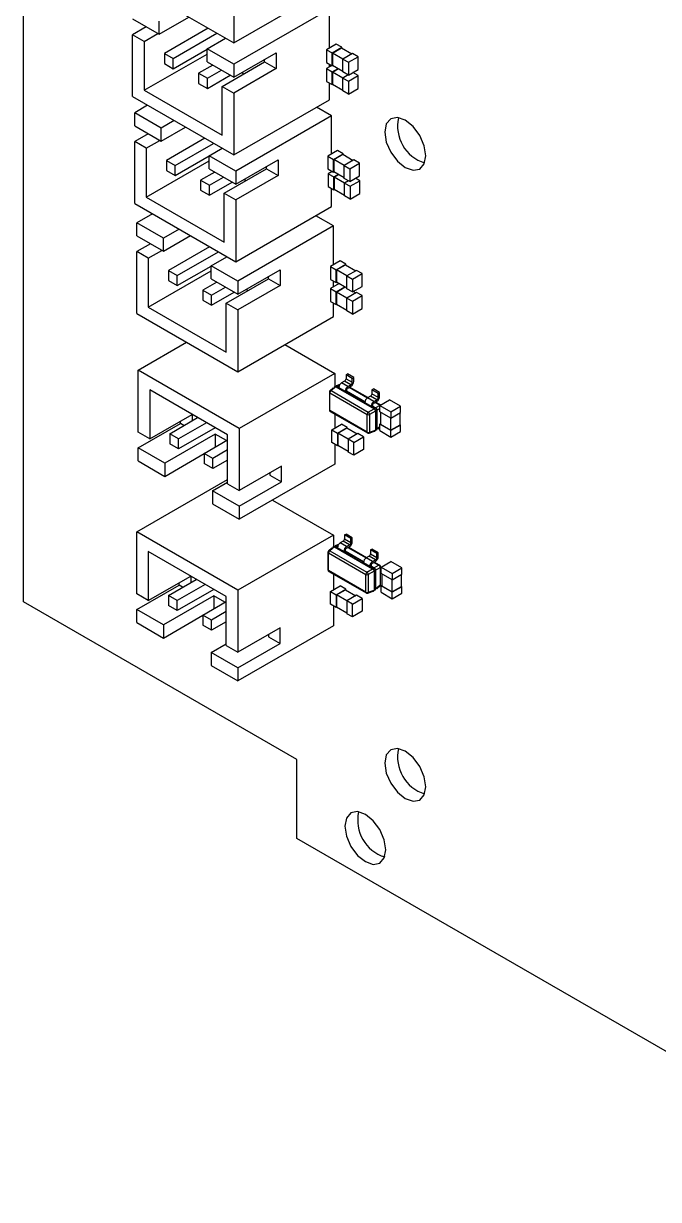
# Model space of a CAD drawing. Header units: millimetres. Extents: x -3 to 395, y 18 to 269.
# Drawn here: x 292.1 to 325, y 44 to 104.9 of the extents above; entities that cross this region are included whole.
import ezdxf

# ---------------------------------------------------------------- set-up
doc = ezdxf.new("R2010")
doc.units = ezdxf.units.MM

msp = doc.modelspace()

# ---------------------------------------------------------------- linework, layer by layer
at = {"color": 7, "linetype": 'Continuous', "lineweight": 25}
for p, q in [((292.124, 74.951), (292.124, 134.43)), ((297.77, 106.907), (303.002, 103.887)), ((303.002, 107.092), (303.002, 103.887)), ((303.002, 103.887), (307.952, 106.744)), ((307.952, 105.642), (303.002, 102.784)), ((307.952, 103.626), (307.952, 105.642)), ((297.77, 105.132), (299.149, 104.336)), ((298.477, 104.723), (297.77, 104.315)), ((299.149, 104.336), (300.687, 105.223)), ((299.149, 104.336), (299.149, 105.009)), ((297.77, 101.11), (297.77, 104.315)), ((298.371, 103.968), (297.77, 104.315)), ((298.371, 103.968), (299.078, 104.376)), ((301.684, 104.648), (299.417, 103.339)), ((299.87, 103.078), (302.136, 104.387)), ((301.623, 103.58), (302.578, 104.132)), ((298.371, 103.968), (298.371, 101.437)), ((299.87, 102.555), (301.623, 103.568)), ((303.002, 102.784), (301.623, 103.58)), ((301.623, 102.907), (301.623, 103.58)), ((308.306, 103.83), (307.803, 103.54)), ((307.803, 103.54), (307.803, 102.877)), ((307.803, 103.54), (308.09, 103.374)), ((308.09, 103.374), (308.593, 103.664)), ((308.108, 103.364), (308.575, 103.634)), ((308.593, 103.664), (308.306, 103.83)), ((308.575, 103.634), (309.115, 103.322)), ((308.593, 103.623), (308.593, 103.664)), ((298.371, 101.437), (301.623, 103.314)), ((299.417, 103.339), (299.87, 103.078)), ((299.417, 103.339), (299.417, 102.817)), ((299.87, 102.555), (299.87, 103.078)), ((301.623, 102.907), (303.002, 102.111)), ((302.401, 101.641), (304.593, 102.907)), ((303.002, 102.111), (305.194, 103.376)), ((304.593, 102.907), (304.593, 103.029)), ((304.593, 102.907), (305.194, 102.56)), ((305.194, 103.376), (305.194, 102.56)), ((308.09, 102.711), (308.09, 103.374)), ((308.647, 103.052), (308.108, 103.364)), ((308.108, 103.364), (308.108, 102.742)), ((309.15, 103.343), (308.647, 103.052)), ((308.647, 102.389), (308.647, 103.052)), ((308.647, 103.052), (308.934, 102.887)), ((308.934, 102.887), (309.437, 103.177)), ((308.934, 102.887), (308.934, 102.224)), ((309.437, 103.177), (309.15, 103.343)), ((309.437, 102.514), (309.437, 103.177)), ((299.417, 102.817), (299.87, 102.555)), ((301.913, 102.739), (301.185, 102.319)), ((301.185, 102.319), (301.638, 102.058)), ((301.185, 102.319), (301.185, 101.796)), ((301.638, 102.058), (302.366, 102.478)), ((303.002, 102.784), (303.002, 102.111)), ((305.194, 102.56), (303.002, 101.294)), ((303.426, 102.355), (303.532, 102.294)), ((307.803, 102.877), (308.09, 102.711)), ((308.077, 102.718), (307.803, 102.56)), ((307.803, 102.56), (307.803, 101.897)), ((307.803, 102.56), (308.09, 102.394)), ((307.952, 102.646), (307.952, 102.791)), ((308.125, 102.731), (308.09, 102.711)), ((308.09, 102.394), (308.4, 102.573)), ((308.09, 101.731), (308.09, 102.394)), ((308.108, 102.742), (308.647, 102.43)), ((308.108, 102.384), (308.417, 102.563)), ((308.647, 102.073), (308.108, 102.384)), ((308.108, 102.384), (308.108, 101.762)), ((308.934, 102.224), (308.647, 102.389)), ((308.934, 102.224), (309.437, 102.514)), ((309.437, 102.197), (309.163, 102.355)), ((301.185, 101.796), (301.638, 101.535)), ((301.638, 101.535), (302.819, 102.217)), ((301.638, 101.535), (301.638, 102.058)), ((307.803, 101.897), (308.09, 101.731)), ((307.952, 100.947), (307.952, 101.811)), ((308.125, 101.752), (308.09, 101.731)), ((308.108, 101.762), (308.647, 101.45)), ((308.922, 102.231), (308.647, 102.073)), ((308.647, 101.409), (308.647, 102.073)), ((308.647, 102.073), (308.934, 101.907)), ((308.934, 101.907), (309.437, 102.197)), ((308.934, 101.907), (308.934, 101.244)), ((309.437, 101.534), (309.437, 102.197)), ((297.77, 101.11), (303.002, 98.089)), ((298.371, 101.437), (302.401, 99.11)), ((302.401, 101.641), (303.002, 101.294)), ((302.401, 99.11), (302.401, 101.641)), ((303.002, 101.294), (303.002, 98.089)), ((308.934, 101.244), (308.647, 101.409)), ((308.934, 101.244), (309.437, 101.534)), ((298.548, 100.661), (297.876, 100.273)), ((303.002, 98.089), (307.952, 100.947)), ((308.058, 100.11), (307.28, 100.559)), ((299.255, 99.477), (297.876, 100.273)), ((297.876, 99.599), (297.876, 100.273)), ((299.926, 99.865), (299.255, 99.477)), ((308.058, 100.11), (303.108, 97.252)), ((308.058, 98.135), (308.058, 100.11)), ((297.876, 99.599), (299.255, 98.803)), ((299.255, 98.803), (300.51, 99.528)), ((299.255, 98.803), (299.255, 99.477)), ((298.583, 99.191), (297.876, 98.783)), ((297.876, 95.578), (297.876, 98.783)), ((298.477, 98.436), (297.876, 98.783)), ((298.477, 98.436), (299.184, 98.844)), ((301.507, 98.952), (299.523, 97.807)), ((299.976, 97.546), (301.96, 98.691)), ((298.477, 98.436), (298.477, 95.905)), ((299.976, 97.023), (301.73, 98.036)), ((301.73, 98.048), (302.401, 98.436)), ((303.108, 97.252), (301.73, 98.048)), ((301.73, 97.375), (301.73, 98.048)), ((308.376, 98.318), (307.874, 98.028)), ((307.874, 98.028), (307.874, 97.365)), ((307.874, 98.028), (308.161, 97.862)), ((308.161, 97.862), (308.663, 98.153)), ((308.178, 97.852), (308.646, 98.122)), ((308.663, 98.153), (308.376, 98.318)), ((308.646, 98.122), (309.185, 97.811)), ((308.663, 98.112), (308.663, 98.153)), ((298.477, 95.905), (301.73, 97.782)), ((299.523, 97.807), (299.976, 97.546)), ((299.523, 97.807), (299.523, 97.285)), ((299.976, 97.023), (299.976, 97.546)), ((303.108, 96.579), (305.3, 97.844)), ((304.699, 97.375), (304.699, 97.497)), ((305.3, 97.844), (305.3, 97.028)), ((308.161, 97.199), (308.161, 97.862)), ((308.718, 97.541), (308.178, 97.852)), ((308.178, 97.852), (308.178, 97.23)), ((309.221, 97.831), (308.718, 97.541)), ((308.718, 97.541), (309.005, 97.375)), ((308.718, 96.878), (308.718, 97.541)), ((309.005, 97.375), (309.508, 97.665)), ((309.508, 97.665), (309.221, 97.831)), ((309.508, 97.002), (309.508, 97.665)), ((299.523, 97.285), (299.976, 97.023)), ((302.02, 97.207), (301.291, 96.787)), ((301.73, 97.375), (303.108, 96.579)), ((301.744, 96.526), (302.472, 96.946)), ((302.507, 96.109), (304.699, 97.375)), ((303.108, 97.252), (303.108, 96.579)), ((305.3, 97.028), (303.108, 95.762)), ((303.532, 96.823), (303.638, 96.762)), ((304.699, 97.375), (305.3, 97.028)), ((307.874, 97.365), (308.161, 97.199)), ((308.095, 97.237), (307.891, 97.12)), ((307.891, 97.12), (307.891, 96.457)), ((307.891, 97.12), (308.179, 96.954)), ((308.058, 97.216), (308.058, 97.259)), ((308.196, 97.22), (308.161, 97.199)), ((308.178, 97.23), (308.718, 96.919)), ((308.179, 96.954), (308.418, 97.092)), ((308.179, 96.291), (308.179, 96.954)), ((308.196, 96.944), (308.435, 97.082)), ((308.736, 96.632), (308.196, 96.944)), ((308.196, 96.944), (308.196, 96.321)), ((309.005, 96.712), (308.718, 96.878)), ((309.005, 97.375), (309.005, 96.712)), ((309.005, 96.712), (309.508, 97.002)), ((309.526, 96.757), (309.304, 96.885)), ((301.291, 96.787), (301.744, 96.526)), ((301.291, 96.787), (301.291, 96.264)), ((301.291, 96.264), (301.744, 96.003)), ((301.744, 96.003), (302.925, 96.685)), ((301.744, 96.003), (301.744, 96.526)), ((307.891, 96.457), (308.179, 96.291)), ((308.058, 95.415), (308.058, 96.36)), ((308.214, 96.311), (308.179, 96.291)), ((308.196, 96.321), (308.736, 96.01)), ((308.939, 96.75), (308.736, 96.632)), ((308.736, 96.632), (309.023, 96.466)), ((308.736, 95.969), (308.736, 96.632)), ((309.023, 96.466), (309.526, 96.757)), ((309.023, 96.466), (309.023, 95.803)), ((309.526, 96.094), (309.526, 96.757)), ((298.477, 95.905), (302.507, 93.578)), ((302.507, 96.109), (303.108, 95.762)), ((302.507, 93.578), (302.507, 96.109)), ((303.108, 95.762), (303.108, 92.557)), ((309.023, 95.803), (308.736, 95.969)), ((309.023, 95.803), (309.526, 96.094)), ((297.876, 95.578), (303.108, 92.557)), ((298.795, 95.047), (297.982, 94.578)), ((303.108, 92.557), (308.058, 95.415)), ((299.361, 93.782), (297.982, 94.578)), ((297.982, 93.904), (297.982, 94.578)), ((308.164, 94.414), (303.214, 91.557)), ((308.164, 94.414), (307.245, 94.945)), ((308.164, 92.398), (308.164, 94.414)), ((297.982, 93.904), (299.361, 93.108)), ((300.174, 94.251), (299.361, 93.782)), ((299.361, 93.108), (300.757, 93.914)), ((299.361, 93.108), (299.361, 93.782)), ((298.689, 93.496), (297.982, 93.088)), ((298.583, 92.741), (299.29, 93.149)), ((301.755, 93.339), (299.629, 92.112)), ((297.982, 89.883), (297.982, 93.088)), ((298.583, 92.741), (297.982, 93.088)), ((298.583, 92.741), (298.583, 90.209)), ((300.082, 91.851), (302.207, 93.078)), ((301.836, 92.353), (302.649, 92.823)), ((308.518, 92.603), (308.015, 92.312)), ((308.805, 92.437), (308.518, 92.603)), ((298.583, 90.209), (301.836, 92.087)), ((299.629, 92.112), (300.082, 91.851)), ((299.629, 92.112), (299.629, 91.589)), ((300.082, 91.328), (301.836, 92.34)), ((303.214, 91.557), (301.836, 92.353)), ((301.836, 91.679), (301.836, 92.353)), ((303.214, 90.883), (305.406, 92.149)), ((305.406, 92.149), (305.406, 91.332)), ((308.015, 92.312), (308.015, 91.649)), ((308.015, 92.312), (308.302, 92.147)), ((308.302, 92.147), (308.805, 92.437)), ((308.302, 91.484), (308.302, 92.147)), ((308.32, 92.136), (308.787, 92.406)), ((308.859, 91.825), (308.32, 92.136)), ((308.32, 92.136), (308.32, 91.514)), ((308.787, 92.406), (309.327, 92.095)), ((308.805, 92.396), (308.805, 92.437)), ((309.362, 92.115), (308.859, 91.825)), ((309.146, 91.659), (309.649, 91.949)), ((309.649, 91.949), (309.362, 92.115)), ((309.649, 91.286), (309.649, 91.949)), ((299.629, 91.589), (300.082, 91.328)), ((300.082, 91.328), (300.082, 91.851)), ((302.126, 91.512), (301.397, 91.091)), ((301.836, 91.679), (303.214, 90.883)), ((302.613, 90.414), (304.805, 91.679)), ((303.214, 91.557), (303.214, 90.883)), ((305.406, 91.332), (303.214, 90.067)), ((304.805, 91.679), (304.805, 91.802)), ((304.805, 91.679), (305.406, 91.332)), ((308.015, 91.649), (308.302, 91.484)), ((308.466, 91.43), (308.015, 91.169)), ((308.164, 91.255), (308.164, 91.563)), ((308.337, 91.504), (308.302, 91.484)), ((308.32, 91.514), (308.859, 91.203)), ((308.859, 91.825), (309.146, 91.659)), ((308.859, 91.162), (308.859, 91.825)), ((309.146, 91.659), (309.146, 90.996)), ((301.397, 91.091), (301.85, 90.83)), ((301.397, 91.091), (301.397, 90.569)), ((301.85, 90.83), (302.578, 91.251)), ((301.85, 90.308), (303.031, 90.989)), ((301.85, 90.308), (301.85, 90.83)), ((303.638, 91.128), (303.744, 91.067)), ((308.015, 91.169), (308.015, 90.506)), ((308.015, 91.169), (308.302, 91.003)), ((308.302, 91.003), (308.753, 91.264)), ((308.302, 90.34), (308.302, 91.003)), ((308.32, 90.993), (308.771, 91.254)), ((308.859, 90.682), (308.32, 90.993)), ((308.32, 90.993), (308.32, 90.371)), ((309.146, 90.996), (308.859, 91.162)), ((309.362, 90.972), (308.859, 90.682)), ((309.146, 90.996), (309.649, 91.286)), ((309.146, 90.516), (309.649, 90.806)), ((309.198, 91.026), (309.327, 90.952)), ((309.649, 90.806), (309.362, 90.972)), ((309.649, 90.143), (309.649, 90.806)), ((298.583, 90.209), (302.613, 87.883)), ((301.397, 90.569), (301.85, 90.308)), ((302.613, 90.414), (303.214, 90.067)), ((302.613, 87.883), (302.613, 90.414)), ((308.015, 90.506), (308.302, 90.34)), ((308.164, 89.719), (308.164, 90.42)), ((308.337, 90.361), (308.302, 90.34)), ((308.32, 90.371), (308.859, 90.06)), ((308.859, 90.682), (309.146, 90.516)), ((308.859, 90.019), (308.859, 90.682)), ((309.146, 90.516), (309.146, 89.853)), ((309.146, 89.853), (309.649, 90.143)), ((297.982, 89.883), (303.214, 86.862)), ((303.214, 90.067), (303.214, 86.862)), ((303.214, 86.862), (308.164, 89.719)), ((309.146, 89.853), (308.859, 90.019)), ((298.053, 86.943), (300.563, 88.392)), ((305.654, 88.27), (308.235, 86.78)), ((298.053, 83.738), (298.053, 86.943)), ((303.285, 83.922), (298.053, 86.943)), ((308.235, 86.78), (303.285, 83.922)), ((308.235, 86.78), (308.235, 86.095)), ((308.815, 86.71), (308.885, 86.751)), ((309.14, 86.523), (308.815, 86.71)), ((308.815, 86.71), (308.815, 86.506)), ((308.815, 86.506), (309.14, 86.319)), ((309.211, 86.564), (308.885, 86.751)), ((309.14, 86.523), (309.211, 86.564)), ((309.14, 86.319), (309.14, 86.523)), ((309.211, 86.359), (309.211, 86.564)), ((302.684, 83.596), (298.654, 85.922)), ((298.654, 85.922), (298.654, 83.391)), ((308.155, 86.032), (307.986, 85.889)), ((308.284, 86.093), (308.044, 85.889)), ((308.044, 85.889), (309.967, 84.779)), ((308.292, 86.098), (308.284, 86.093)), ((308.284, 86.093), (310.264, 84.95)), ((308.292, 86.098), (308.355, 86.135)), ((308.501, 86.211), (308.307, 86.142)), ((308.362, 86.139), (308.355, 86.135)), ((308.443, 86.047), (308.769, 85.859)), ((308.443, 86.047), (308.443, 86.006)), ((308.769, 85.818), (308.443, 86.006)), ((308.744, 86.384), (308.585, 86.292)), ((308.91, 86.104), (308.585, 86.292)), ((309.069, 86.196), (308.744, 86.384)), ((308.839, 85.859), (308.769, 85.818)), ((308.769, 85.818), (308.769, 85.859)), ((308.839, 85.859), (308.839, 85.9)), ((308.91, 86.104), (309.069, 86.196)), ((308.91, 86.023), (309.069, 86.114)), ((309.947, 85.527), (309, 86.074)), ((310.158, 85.935), (310.229, 85.976)), ((310.483, 85.747), (310.158, 85.935)), ((310.158, 85.935), (310.158, 85.731)), ((310.554, 85.788), (310.229, 85.976)), ((307.951, 85.812), (307.951, 84.898)), ((307.98, 85.772), (309.904, 84.661)), ((307.98, 84.857), (307.98, 85.772)), ((309.787, 85.271), (310.112, 85.084)), ((309.787, 85.271), (309.787, 85.231)), ((310.112, 85.043), (309.787, 85.231)), ((310.088, 85.608), (309.928, 85.516)), ((310.254, 85.329), (309.928, 85.516)), ((310.413, 85.42), (310.088, 85.608)), ((310.158, 85.731), (310.483, 85.543)), ((310.254, 85.329), (310.413, 85.42)), ((310.254, 85.247), (310.413, 85.339)), ((310.6, 85.15), (310.343, 85.299)), ((310.483, 85.747), (310.554, 85.788)), ((310.483, 85.543), (310.483, 85.747)), ((310.554, 85.584), (310.554, 85.788)), ((310.556, 85.125), (311.059, 85.415)), ((311.633, 85.083), (311.059, 85.415)), ((298.654, 83.391), (300.846, 84.657)), ((300.846, 84.657), (300.846, 84.322)), ((309.904, 83.747), (307.98, 84.857)), ((308.001, 84.811), (309.924, 83.701)), ((308.235, 84.676), (308.235, 83.947)), ((309.904, 83.747), (309.904, 84.661)), ((309.967, 84.779), (310.264, 84.95)), ((310.334, 84.829), (310.037, 84.657)), ((310.037, 84.657), (310.037, 83.743)), ((310.183, 85.084), (310.112, 85.043)), ((310.112, 85.043), (310.112, 85.084)), ((310.183, 85.084), (310.183, 85.125)), ((310.264, 84.95), (310.272, 84.955)), ((310.335, 84.992), (310.272, 84.955)), ((310.342, 84.833), (310.334, 84.829)), ((310.334, 84.829), (310.334, 83.849)), ((310.335, 84.992), (310.342, 84.996)), ((310.406, 84.869), (310.342, 84.833)), ((310.342, 84.833), (310.342, 83.853)), ((310.413, 84.874), (310.406, 84.869)), ((310.406, 84.869), (310.406, 83.889)), ((310.413, 83.894), (310.413, 84.874)), ((310.556, 84.793), (310.556, 85.125)), ((310.556, 85.125), (311.13, 84.793)), ((311.13, 84.462), (310.556, 84.793)), ((310.592, 84.773), (310.592, 84.15)), ((311.13, 84.793), (311.633, 85.083)), ((311.13, 84.793), (311.13, 84.462)), ((311.13, 84.462), (311.633, 84.752)), ((311.598, 84.731), (311.598, 84.108)), ((311.633, 84.752), (311.633, 85.083)), ((298.053, 82.922), (300.245, 84.187)), ((299.7, 83.661), (301.136, 84.49)), ((301.588, 84.228), (300.153, 83.399)), ((300.245, 84.187), (300.245, 84.31)), ((300.428, 84.081), (300.245, 84.187)), ((308.086, 83.861), (308.588, 84.151)), ((308.876, 83.986), (308.588, 84.151)), ((310.556, 84.15), (310.592, 84.17)), ((311.13, 83.818), (310.556, 84.15)), ((310.556, 83.818), (310.556, 84.15)), ((310.592, 84.15), (311.13, 83.839)), ((311.13, 83.839), (311.13, 84.462)), ((311.598, 84.108), (311.13, 83.839)), ((311.633, 84.108), (311.13, 83.818)), ((311.633, 84.108), (311.598, 84.129)), ((311.633, 83.777), (311.633, 84.108)), ((298.654, 83.391), (298.053, 83.738)), ((302.048, 83.636), (299.431, 82.126)), ((299.7, 83.661), (299.7, 83.138)), ((300.153, 83.399), (299.7, 83.661)), ((302.041, 83.967), (300.153, 82.877)), ((302.62, 83.305), (302.048, 83.636)), ((302.048, 83.636), (302.048, 82.975)), ((302.684, 81.064), (302.684, 83.596)), ((303.285, 83.922), (303.285, 80.717)), ((308.086, 83.198), (308.086, 83.861)), ((308.086, 83.861), (308.373, 83.695)), ((308.373, 83.695), (308.876, 83.986)), ((308.373, 83.695), (308.373, 83.032)), ((308.39, 83.685), (308.858, 83.955)), ((308.93, 83.374), (308.39, 83.685)), ((308.39, 83.685), (308.39, 83.063)), ((308.858, 83.955), (309.397, 83.644)), ((308.876, 83.945), (308.876, 83.986)), ((309.433, 83.664), (308.93, 83.374)), ((309.217, 83.208), (309.72, 83.498)), ((309.72, 83.498), (309.433, 83.664)), ((309.72, 83.498), (309.72, 82.835)), ((310.008, 83.693), (310.319, 83.804)), ((310.037, 83.743), (310.334, 83.849)), ((310.334, 83.849), (310.342, 83.853)), ((310.342, 83.853), (310.406, 83.889)), ((310.406, 83.889), (310.413, 83.894)), ((310.472, 83.915), (310.556, 83.987)), ((310.556, 83.818), (311.13, 83.487)), ((311.13, 83.487), (311.13, 83.818)), ((311.13, 83.487), (311.633, 83.777)), ((299.431, 82.126), (298.053, 82.922)), ((298.053, 82.248), (298.053, 82.922)), ((300.153, 82.877), (299.7, 83.138)), ((300.153, 82.877), (300.153, 83.399)), ((301.468, 82.64), (302.684, 83.342)), ((302.684, 82.82), (301.92, 82.379)), ((308.373, 83.032), (308.086, 83.198)), ((308.235, 83.112), (308.235, 82.085)), ((308.408, 83.053), (308.373, 83.032)), ((308.39, 83.063), (308.93, 82.752)), ((308.93, 83.374), (308.93, 82.711)), ((309.217, 83.208), (308.93, 83.374)), ((309.217, 82.545), (309.217, 83.208)), ((309.72, 82.835), (309.217, 82.545)), ((298.053, 82.248), (299.431, 81.452)), ((299.431, 81.452), (301.468, 82.628)), ((301.468, 82.64), (301.468, 82.118)), ((301.92, 82.379), (301.468, 82.64)), ((301.92, 81.856), (301.92, 82.379)), ((302.684, 82.297), (301.92, 81.856)), ((309.217, 82.545), (308.93, 82.711)), ((299.431, 82.126), (299.431, 81.452)), ((301.92, 81.856), (301.468, 82.118)), ((308.235, 82.085), (303.285, 79.227)), ((305.477, 81.983), (303.285, 80.717)), ((304.876, 81.636), (304.876, 81.513)), ((305.477, 81.166), (305.477, 81.983)), ((297.982, 78.574), (302.684, 81.288)), ((301.906, 80.697), (302.684, 81.146)), ((302.684, 81.064), (303.285, 80.717)), ((303.285, 79.901), (305.477, 81.166)), ((304.876, 81.513), (305.477, 81.166)), ((303.285, 79.901), (301.906, 80.697)), ((301.906, 80.697), (301.906, 80.023)), ((301.906, 80.023), (303.285, 79.227)), ((303.285, 79.901), (303.285, 79.227)), ((305.017, 80.227), (308.164, 78.41)), ((303.214, 75.553), (297.982, 78.574)), ((297.982, 75.369), (297.982, 78.574)), ((308.164, 78.41), (303.214, 75.553)), ((308.164, 78.41), (308.164, 77.807)), ((308.673, 78.096), (308.514, 78.004)), ((308.839, 77.816), (308.514, 78.004)), ((308.999, 77.908), (308.673, 78.096)), ((308.744, 78.423), (308.815, 78.463)), ((309.069, 78.235), (308.744, 78.423)), ((308.744, 78.423), (308.744, 78.218)), ((308.744, 78.218), (309.069, 78.031)), ((309.14, 78.276), (308.815, 78.463)), ((309.069, 78.235), (309.14, 78.276)), ((309.069, 78.031), (309.069, 78.235)), ((309.14, 78.071), (309.14, 78.276)), ((302.613, 75.226), (298.583, 77.553)), ((298.583, 77.553), (298.583, 75.022)), ((307.88, 77.524), (307.88, 76.61)), ((307.91, 77.484), (309.833, 76.373)), ((307.91, 76.569), (307.91, 77.484)), ((308.084, 77.744), (307.916, 77.601)), ((308.214, 77.806), (307.973, 77.601)), ((307.973, 77.601), (309.896, 76.491)), ((308.221, 77.81), (308.214, 77.806)), ((308.214, 77.806), (310.193, 76.663)), ((308.221, 77.81), (308.284, 77.847)), ((308.43, 77.924), (308.237, 77.854)), ((308.292, 77.851), (308.284, 77.847)), ((308.373, 77.759), (308.698, 77.571)), ((308.373, 77.759), (308.373, 77.718)), ((308.698, 77.531), (308.373, 77.718)), ((308.769, 77.571), (308.698, 77.531)), ((308.698, 77.531), (308.698, 77.571)), ((308.769, 77.571), (308.769, 77.612)), ((308.839, 77.816), (308.999, 77.908)), ((308.839, 77.735), (308.999, 77.827)), ((309.876, 77.239), (308.929, 77.786)), ((310.017, 77.32), (309.858, 77.229)), ((310.342, 77.133), (310.017, 77.32)), ((310.088, 77.647), (310.158, 77.688)), ((310.413, 77.459), (310.088, 77.647)), ((310.088, 77.647), (310.088, 77.443)), ((310.088, 77.443), (310.413, 77.255)), ((310.483, 77.5), (310.158, 77.688)), ((310.413, 77.459), (310.483, 77.5)), ((310.413, 77.255), (310.413, 77.459)), ((310.483, 77.296), (310.483, 77.5)), ((309.716, 76.984), (310.042, 76.796)), ((309.716, 76.984), (309.716, 76.943)), ((310.042, 76.755), (309.716, 76.943)), ((310.183, 77.041), (309.858, 77.229)), ((310.112, 76.796), (310.042, 76.755)), ((310.042, 76.755), (310.042, 76.796)), ((310.112, 76.796), (310.112, 76.837)), ((310.183, 77.041), (310.342, 77.133)), ((310.183, 76.959), (310.342, 77.051)), ((310.264, 76.704), (310.272, 76.708)), ((310.555, 76.848), (310.272, 77.011)), ((310.512, 76.847), (310.272, 76.708)), ((310.342, 76.586), (310.582, 76.725)), ((310.582, 76.725), (310.582, 75.81)), ((310.605, 75.847), (310.605, 76.761)), ((310.627, 76.755), (311.13, 77.045)), ((310.627, 76.424), (310.627, 76.755)), ((310.627, 76.755), (311.201, 76.424)), ((311.704, 76.714), (311.13, 77.045)), ((311.201, 76.424), (311.704, 76.714)), ((311.704, 76.382), (311.704, 76.714)), ((298.583, 75.022), (300.775, 76.287)), ((299.629, 75.291), (301.065, 76.12)), ((300.775, 76.287), (300.775, 75.952)), ((309.833, 75.459), (307.91, 76.569)), ((307.93, 76.523), (309.854, 75.413)), ((308.164, 76.388), (308.164, 75.578)), ((309.833, 75.459), (309.833, 76.373)), ((309.896, 76.491), (310.193, 76.663)), ((310.264, 76.541), (309.967, 76.369)), ((309.967, 76.369), (309.967, 75.455)), ((310.193, 76.663), (310.201, 76.667)), ((310.264, 76.704), (310.201, 76.667)), ((310.272, 76.545), (310.264, 76.541)), ((310.264, 76.541), (310.264, 75.561)), ((310.335, 76.581), (310.272, 76.545)), ((310.272, 76.545), (310.272, 75.565)), ((310.342, 76.586), (310.335, 76.581)), ((310.335, 76.581), (310.335, 75.602)), ((310.342, 75.606), (310.342, 76.586)), ((311.201, 76.092), (310.627, 76.424)), ((310.662, 76.403), (310.662, 75.78)), ((311.201, 76.424), (311.201, 76.092)), ((311.201, 76.092), (311.704, 76.382)), ((311.669, 76.362), (311.669, 75.739)), ((297.982, 74.552), (300.174, 75.818)), ((301.518, 75.859), (300.082, 75.03)), ((301.97, 75.597), (300.082, 74.507)), ((300.174, 75.818), (300.174, 75.94)), ((300.358, 75.711), (300.174, 75.818)), ((303.214, 75.553), (303.214, 72.348)), ((308.015, 75.492), (308.518, 75.782)), ((308.015, 74.829), (308.015, 75.492)), ((308.015, 75.492), (308.302, 75.326)), ((308.302, 75.326), (308.805, 75.616)), ((308.32, 75.316), (308.787, 75.585)), ((308.805, 75.616), (308.518, 75.782)), ((308.787, 75.585), (309.327, 75.274)), ((308.805, 75.575), (308.805, 75.616)), ((309.937, 75.405), (310.248, 75.517)), ((309.967, 75.455), (310.264, 75.561)), ((310.264, 75.561), (310.272, 75.565)), ((310.272, 75.565), (310.335, 75.602)), ((310.335, 75.602), (310.342, 75.606)), ((310.582, 75.81), (310.342, 75.606)), ((310.401, 75.627), (310.569, 75.77)), ((310.627, 75.78), (310.662, 75.801)), ((311.201, 75.449), (310.627, 75.78)), ((310.627, 75.449), (310.627, 75.78)), ((310.662, 75.78), (311.201, 75.469)), ((311.201, 75.469), (311.201, 76.092)), ((311.669, 75.739), (311.201, 75.469)), ((311.704, 75.739), (311.201, 75.449)), ((311.704, 75.739), (311.669, 75.759)), ((311.704, 75.407), (311.704, 75.739)), ((306.266, 66.787), (292.124, 74.951)), ((298.583, 75.022), (297.982, 75.369)), ((301.977, 75.266), (299.361, 73.756)), ((299.629, 75.291), (299.629, 74.769)), ((300.082, 75.03), (299.629, 75.291)), ((300.082, 74.507), (300.082, 75.03)), ((301.397, 74.271), (302.613, 74.973)), ((302.55, 74.936), (301.977, 75.266)), ((301.977, 75.266), (301.977, 74.605)), ((302.613, 72.695), (302.613, 75.226)), ((308.302, 75.326), (308.302, 74.663)), ((308.859, 75.004), (308.32, 75.316)), ((308.32, 75.316), (308.32, 74.693)), ((309.362, 75.294), (308.859, 75.004)), ((308.859, 75.004), (308.859, 74.341)), ((309.146, 74.838), (308.859, 75.004)), ((309.146, 74.838), (309.649, 75.129)), ((309.649, 75.129), (309.362, 75.294)), ((309.649, 75.129), (309.649, 74.466)), ((310.627, 75.449), (311.201, 75.117)), ((311.201, 75.117), (311.201, 75.449)), ((311.201, 75.117), (311.704, 75.407)), ((299.361, 73.756), (297.982, 74.552)), ((297.982, 73.878), (297.982, 74.552)), ((300.082, 74.507), (299.629, 74.769)), ((302.613, 74.45), (301.85, 74.009)), ((308.302, 74.663), (308.015, 74.829)), ((308.164, 74.742), (308.164, 73.715)), ((308.337, 74.683), (308.302, 74.663)), ((308.32, 74.693), (308.859, 74.382)), ((309.146, 74.175), (308.859, 74.341)), ((309.146, 74.175), (309.146, 74.838)), ((309.649, 74.466), (309.146, 74.175)), ((297.982, 73.878), (299.361, 73.082)), ((299.361, 73.082), (301.397, 74.258)), ((299.361, 73.756), (299.361, 73.082)), ((301.397, 74.271), (301.397, 73.748)), ((301.85, 74.009), (301.397, 74.271)), ((301.85, 73.487), (301.397, 73.748)), ((301.85, 73.487), (301.85, 74.009)), ((302.613, 73.928), (301.85, 73.487)), ((308.164, 73.715), (303.214, 70.858)), ((305.406, 73.613), (303.214, 72.348)), ((304.805, 73.266), (304.805, 73.144)), ((304.805, 73.144), (305.406, 72.797)), ((305.406, 72.797), (305.406, 73.613)), ((301.836, 72.327), (302.613, 72.776)), ((302.613, 72.695), (303.214, 72.348)), ((303.214, 71.531), (305.406, 72.797)), ((303.214, 71.531), (301.836, 72.327)), ((301.836, 72.327), (301.836, 71.654)), ((301.836, 71.654), (303.214, 70.858)), ((303.214, 71.531), (303.214, 70.858)), ((306.266, 62.704), (306.266, 66.787)), ((338.639, 44.016), (306.266, 62.704))]:
    msp.add_line(p, q, dxfattribs=at)
at = {"color": 8, "linetype": 'Continuous', "lineweight": 25}
for p, q in [((308.443, 86.011), (308.292, 86.098)), ((308.355, 86.135), (308.446, 86.082)), ((308.362, 86.139), (308.482, 86.181)), ((308.448, 86.089), (308.362, 86.139)), ((308.836, 85.857), (309.79, 85.306)), ((309.791, 85.314), (308.839, 85.863)), ((308.977, 86.061), (309.925, 85.514)), ((309.787, 85.235), (308.772, 85.821)), ((310.321, 85.286), (310.578, 85.137)), ((310.272, 84.955), (310.116, 85.045)), ((310.179, 85.082), (310.335, 84.992)), ((310.342, 84.996), (310.183, 85.087)), ((310.556, 85.119), (310.342, 84.996)), ((310.413, 84.874), (310.556, 84.957)), ((310.556, 84.016), (310.413, 83.894)), ((308.373, 77.723), (308.221, 77.81)), ((308.284, 77.847), (308.376, 77.794)), ((308.292, 77.851), (308.411, 77.893)), ((308.377, 77.801), (308.292, 77.851)), ((309.716, 76.947), (308.702, 77.533)), ((308.765, 77.569), (309.719, 77.018)), ((309.721, 77.026), (308.769, 77.575)), ((308.907, 77.773), (309.854, 77.226)), ((310.201, 76.667), (310.045, 76.757)), ((310.109, 76.794), (310.264, 76.704)), ((310.272, 76.708), (310.112, 76.8)), ((310.25, 76.998), (310.512, 76.847))]:
    msp.add_line(p, q, dxfattribs=at)
at = {"color": 7, "linetype": 'Continuous', "lineweight": 25, "flags": 128}
for points in [[(310.819, 99.274), (310.9, 98.758), (311.13, 98.228), (311.474, 97.764), (311.88, 97.436), (312.286, 97.295), (312.63, 97.362), (312.86, 97.627), (312.941, 98.049), (312.86, 98.564), (312.63, 99.094), (312.286, 99.558), (311.88, 99.886), (311.474, 100.027), (311.13, 99.96), (310.9, 99.696), (310.819, 99.274)], [(310.819, 66.608), (310.9, 66.092), (311.13, 65.562), (311.474, 65.098), (311.88, 64.771), (312.286, 64.63), (312.63, 64.696), (312.86, 64.961), (312.941, 65.383), (312.86, 65.899), (312.63, 66.429), (312.286, 66.893), (311.88, 67.22), (311.474, 67.361), (311.13, 67.295), (310.9, 67.03), (310.819, 66.608)], [(308.754, 63.341), (308.835, 62.826), (309.065, 62.296), (309.409, 61.831), (309.815, 61.504), (310.22, 61.363), (310.565, 61.43), (310.794, 61.694), (310.875, 62.116), (310.794, 62.632), (310.565, 63.162), (310.22, 63.626), (309.815, 63.954), (309.409, 64.095), (309.065, 64.028), (308.835, 63.763), (308.754, 63.341)]]:
    msp.add_lwpolyline(points, dxfattribs=at)
at = {"color": 7, "linetype": 'Continuous', "lineweight": 25}
for centre, radius, start, end in [((313.465, 99.576), 1.983, 167.09457, 252.90001), ((308.661, 86.513), 0.154, 302.60701, 357.39355), ((308.136, 85.764), 0.156, 126.29365, 177.17214), ((308.751, 86.033), 0.307, 122.60476, 177.39519), ((309.076, 85.845), 0.307, 122.60476, 177.39519), ((308.993, 85.893), 0.154, 122.6062, 177.39437), ((308.904, 86.373), 0.307, 302.6055, 357.39444), ((308.986, 86.326), 0.154, 302.60701, 357.39355), ((310.094, 85.258), 0.307, 122.60476, 177.39519), ((310.005, 85.738), 0.154, 302.60701, 357.39355), ((310.419, 85.07), 0.307, 122.60476, 177.39519), ((310.336, 85.118), 0.154, 122.6062, 177.39437), ((310.247, 85.598), 0.307, 302.6055, 357.39444), ((310.33, 85.55), 0.154, 302.60701, 357.39355), ((308.001, 84.902), 0.0499, 185.40422, 245.91814), ((310.059, 84.654), 0.156, 126.29365, 177.17214), ((309.975, 84.8), 0.156, 242.83498, 293.69731), ((309.847, 84.629), 0.192, 8.52294, 51.47954), ((309.975, 83.885), 0.156, 242.83498, 293.69731), ((308.68, 77.745), 0.307, 122.60586, 177.3947), ((308.59, 78.225), 0.154, 302.6048, 357.39453), ((308.833, 78.085), 0.307, 302.6059, 357.39404), ((308.916, 78.038), 0.154, 302.6048, 357.39453), ((308.065, 77.476), 0.156, 126.29642, 177.1706), ((309.005, 77.557), 0.307, 122.60586, 177.3947), ((308.922, 77.605), 0.154, 122.60471, 177.39585), ((309.934, 77.45), 0.154, 302.6048, 357.39453), ((310.023, 76.97), 0.307, 122.60586, 177.3947), ((310.349, 76.782), 0.307, 122.60586, 177.3947), ((310.266, 76.83), 0.154, 122.60471, 177.39585), ((310.176, 77.31), 0.307, 302.6059, 357.39404), ((310.259, 77.262), 0.154, 302.6048, 357.39453), ((310.45, 76.73), 0.132, 357.85403, 62.14473), ((307.93, 76.615), 0.0499, 185.40422, 245.91814), ((309.988, 76.366), 0.156, 126.29642, 177.1706), ((309.904, 76.512), 0.156, 242.83191, 293.70285), ((309.777, 76.341), 0.192, 8.52287, 51.47589), ((309.904, 75.597), 0.156, 242.83191, 293.70285), ((313.465, 66.911), 1.983, 167.09476, 252.89982), ((311.4, 63.644), 1.983, 167.09478, 252.8998)]:
    msp.add_arc(centre, radius, start, end, dxfattribs=at)
at = {"color": 8, "linetype": 'Continuous', "lineweight": 25}
for centre, radius, start, end in [((308.016, 85.843), 0.0539, 58.55422, 122.85209), ((307.999, 85.816), 0.0485, 184.55624, 246.83227), ((308.028, 84.851), 0.0485, 173.17384, 235.51631), ((309.953, 83.741), 0.0498, 174.0696, 234.73425), ((309.985, 83.74), 0.0523, 295.96373, 2.55874), ((307.929, 77.528), 0.0485, 184.55624, 246.83227), ((307.945, 77.555), 0.0539, 58.57344, 122.83908), ((310.534, 76.807), 0.0458, 63.78732, 119.22675), ((310.559, 76.764), 0.0458, 300.7413, 356.41477), ((307.958, 76.563), 0.0485, 173.17121, 235.51608), ((310.538, 75.802), 0.0447, 313.90672, 9.98201), ((310.559, 75.85), 0.0458, 300.7505, 356.20432), ((309.883, 75.454), 0.0498, 174.06701, 234.73398), ((309.914, 75.452), 0.0523, 295.9857, 2.55202)]:
    msp.add_arc(centre, radius, start, end, dxfattribs=at)
at = {"color": 7, "linetype": 'Continuous', "lineweight": 25}
for points, knots in [([(307.987, 85.888), (307.981, 85.883), (307.968, 85.871), (307.954, 85.845), (307.952, 85.823), (307.951, 85.812)], [0, 0, 0, 0, 0.255259, 0.625875, 1, 1, 1, 1]), ([(308.214, 86.053), (308.214, 86.062), (308.215, 86.081), (308.23, 86.098), (308.254, 86.104), (308.274, 86.097), (308.284, 86.093)], [0, 0, 0, 0, 0.249988, 0.499991, 0.749993, 1, 1, 1, 1]), ([(308.221, 86.057), (308.222, 86.067), (308.224, 86.088), (308.24, 86.105), (308.264, 86.111), (308.282, 86.102), (308.292, 86.098)], [0, 0, 0, 0, 0.25001, 0.499982, 0.749966, 1, 1, 1, 1]), ([(307.952, 84.898), (307.953, 84.887), (307.954, 84.863), (307.972, 84.835), (307.989, 84.817), (307.999, 84.813), (308.001, 84.812)], [0, 0, 0, 0, 0.297208, 0.678864, 0.935643, 1, 1, 1, 1]), ([(310.264, 84.95), (310.272, 84.943), (310.289, 84.929), (310.311, 84.897), (310.328, 84.861), (310.332, 84.839), (310.334, 84.829)], [0, 0, 0, 0, 0.250007, 0.500009, 0.750012, 1, 1, 1, 1]), ([(310.272, 84.955), (310.281, 84.949), (310.299, 84.935), (310.323, 84.903), (310.339, 84.867), (310.341, 84.844), (310.342, 84.833)], [0, 0, 0, 0, 0.250034, 0.500018, 0.74999, 1, 1, 1, 1]), ([(310.335, 84.992), (310.344, 84.985), (310.363, 84.972), (310.386, 84.94), (310.402, 84.903), (310.404, 84.881), (310.406, 84.869)], [0, 0, 0, 0, 0.250034, 0.500018, 0.74999, 1, 1, 1, 1]), ([(310.342, 84.996), (310.352, 84.989), (310.372, 84.977), (310.396, 84.945), (310.412, 84.909), (310.412, 84.885), (310.413, 84.874)], [0, 0, 0, 0, 0.250007, 0.500009, 0.750012, 1, 1, 1, 1]), ([(309.925, 83.701), (309.936, 83.696), (309.958, 83.686), (309.988, 83.686), (310.003, 83.693), (310.008, 83.695)], [0, 0, 0, 0, 0.423918, 0.837944, 1, 1, 1, 1]), ([(310.264, 83.808), (310.272, 83.804), (310.289, 83.795), (310.311, 83.8), (310.328, 83.818), (310.332, 83.838), (310.334, 83.849)], [0, 0, 0, 0, 0.250007, 0.500009, 0.750012, 1, 1, 1, 1]), ([(310.342, 83.853), (310.341, 83.843), (310.339, 83.823), (310.323, 83.805), (310.299, 83.8), (310.281, 83.808), (310.272, 83.812)], [0, 0, 0, 0, 0.2499889, 0.4999822, 0.7499689, 1, 1, 1, 1]), ([(310.406, 83.889), (310.404, 83.879), (310.402, 83.859), (310.386, 83.842), (310.363, 83.836), (310.344, 83.844), (310.335, 83.849)], [0, 0, 0, 0, 0.2499889, 0.4999822, 0.7499689, 1, 1, 1, 1]), ([(307.916, 77.6), (307.911, 77.595), (307.897, 77.583), (307.883, 77.557), (307.882, 77.535), (307.881, 77.524)], [0, 0, 0, 0, 0.255246, 0.625867, 1, 1, 1, 1]), ([(308.143, 77.765), (308.143, 77.774), (308.144, 77.793), (308.16, 77.81), (308.184, 77.816), (308.204, 77.809), (308.214, 77.806)], [0, 0, 0, 0, 0.250005, 0.500018, 0.749985, 1, 1, 1, 1]), ([(308.15, 77.769), (308.151, 77.78), (308.153, 77.8), (308.17, 77.817), (308.193, 77.823), (308.212, 77.814), (308.221, 77.81)], [0, 0, 0, 0, 0.250012, 0.499985, 0.750011, 1, 1, 1, 1]), ([(310.272, 76.708), (310.281, 76.702), (310.301, 76.689), (310.325, 76.658), (310.341, 76.621), (310.342, 76.598), (310.342, 76.586)], [0, 0, 0, 0, 0.250019, 0.49999, 0.749981, 1, 1, 1, 1]), ([(310.586, 76.819), (310.578, 76.829), (310.569, 76.84), (310.556, 76.847), (310.555, 76.847)], [0, 0, 0, 0, 0.883869, 1, 1, 1, 1]), ([(310.604, 76.761), (310.604, 76.764), (310.605, 76.774), (310.6, 76.795), (310.591, 76.81), (310.586, 76.819)], [0, 0, 0, 0, 0.109284, 0.50781, 1, 1, 1, 1]), ([(307.881, 76.61), (307.882, 76.599), (307.883, 76.576), (307.901, 76.547), (307.918, 76.53), (307.929, 76.525), (307.931, 76.524)], [0, 0, 0, 0, 0.297216, 0.678843, 0.935661, 1, 1, 1, 1]), ([(310.193, 76.663), (310.202, 76.656), (310.218, 76.641), (310.241, 76.609), (310.258, 76.573), (310.262, 76.552), (310.264, 76.541)], [0, 0, 0, 0, 0.250019, 0.49999, 0.749981, 1, 1, 1, 1]), ([(310.201, 76.667), (310.21, 76.661), (310.229, 76.648), (310.252, 76.615), (310.268, 76.579), (310.27, 76.556), (310.272, 76.545)], [0, 0, 0, 0, 0.249992, 0.499982, 0.749985, 1, 1, 1, 1]), ([(310.264, 76.704), (310.273, 76.697), (310.292, 76.684), (310.315, 76.652), (310.332, 76.615), (310.334, 76.593), (310.335, 76.581)], [0, 0, 0, 0, 0.249992, 0.499982, 0.749985, 1, 1, 1, 1]), ([(310.193, 75.52), (310.202, 75.516), (310.218, 75.507), (310.241, 75.512), (310.258, 75.53), (310.262, 75.551), (310.264, 75.561)], [0, 0, 0, 0, 0.250012, 0.499994, 0.749983, 1, 1, 1, 1]), ([(310.272, 75.565), (310.27, 75.555), (310.268, 75.535), (310.252, 75.517), (310.229, 75.512), (310.21, 75.52), (310.201, 75.524)], [0, 0, 0, 0, 0.2500115, 0.5000306, 0.7500165, 1, 1, 1, 1]), ([(310.335, 75.602), (310.334, 75.591), (310.332, 75.571), (310.315, 75.554), (310.292, 75.548), (310.273, 75.557), (310.264, 75.561)], [0, 0, 0, 0, 0.2500115, 0.5000306, 0.7500165, 1, 1, 1, 1]), ([(310.569, 75.771), (310.576, 75.778), (310.593, 75.793), (310.604, 75.822), (310.604, 75.841), (310.604, 75.847)], [0, 0, 0, 0, 0.337556, 0.798442, 1, 1, 1, 1]), ([(309.854, 75.413), (309.865, 75.408), (309.887, 75.398), (309.917, 75.398), (309.933, 75.405), (309.937, 75.407)], [0, 0, 0, 0, 0.423899, 0.837907, 1, 1, 1, 1])]:
    msp.add_open_spline(points, degree=3, knots=knots, dxfattribs=at)

doc.saveas('drawing.dxf')
